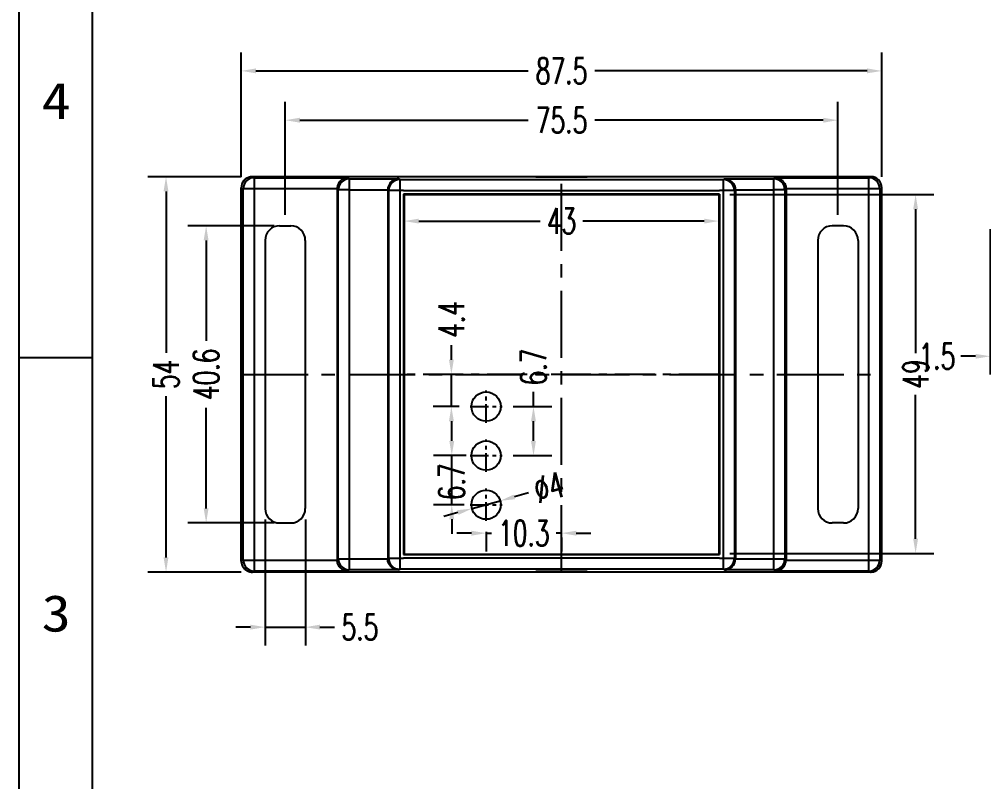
# Model space of a CAD drawing. Header units: millimetres. Extents: x -10223 to -9803, y 6946 to 7837.
# Drawn here: x -10223 to -10091.3, y 7098 to 7202.2 of the extents above; entities that cross this region are included whole.
import ezdxf
from ezdxf.enums import TextEntityAlignment as Align

# ---------------------------------------------------------------- set-up
doc = ezdxf.new("R2010")
doc.units = ezdxf.units.MM
doc.linetypes.add('CENTER', pattern=[50.8, 31.75, -6.35, 6.35, -6.35])
doc.layers.add('dim', color=3, linetype='Continuous')
doc.styles.add('romans', font='romans.shx', dxfattribs={"width": 0.67, "bigfont": 'fangsong.shx'})
doc.styles.add('TEXTSTYLE_0', font='txt', dxfattribs={"width": 0.8})
doc.dimstyles.new('MSTD', dxfattribs={"dimtxt": 3.5, "dimasz": 2, "dimexe": 2.5, "dimexo": 1.5, "dimgap": 1, "dimtad": 0, "dimdsep": 46, "dimtxsty": 'romans', "dimcen": 0, "dimclrd": 5, "dimclre": 5, "dimclrt": 3, "dimadec": 1, "dimazin": 0, "dimtfac": 0.5, "dimtmove": 0, "dimatfit": 3, "dimfxl": 1, "dimarcsym": 0})

# ---------------------------------------------------------------- blocks, each defined once
blk = doc.blocks.new('*D112')
at = {"layer": 'Defpoints', "color": 0}
for p in [(-10127.44, 7178.2), (-10127.44, 7129.19), (-10100.57, 7129.19)]:
    blk.add_point(p, dxfattribs=at)
at = {"layer": 'dim', "color": 5, "lineweight": -2}
for p, q in [((-10125.94, 7178.2), (-10098.07, 7178.2)), ((-10100.57, 7176.2), (-10100.57, 7156.54)), ((-10100.57, 7131.19), (-10100.57, 7150.85)), ((-10125.94, 7129.19), (-10098.07, 7129.19))]:
    blk.add_line(p, q, dxfattribs=at)
at = {"layer": 'dim', "color": 5}
for points in [[(-10100.9, 7176.2), (-10100.24, 7176.2), (-10100.57, 7178.2)], [(-10100.9, 7131.19), (-10100.24, 7131.19), (-10100.57, 7129.19)]]:
    blk.add_solid(points, dxfattribs=at)
at = {"layer": 'dim', "color": 3, "insert": (-10100.57, 7153.69), "char_height": 3.5, "attachment_point": 5, "rotation": 90, "style": 'romans'}
blk.add_mtext('49', dxfattribs=at)
blk = doc.blocks.new('*D113')
at = {"layer": 'Defpoints', "color": 0}
for p in [(-10170.44, 7178.2), (-10127.44, 7178.2), (-10127.44, 7174.59)]:
    blk.add_point(p, dxfattribs=at)
at = {"layer": 'dim', "color": 5, "lineweight": -2}
for p, q in [((-10170.44, 7176.7), (-10170.44, 7172.09)), ((-10127.44, 7176.7), (-10127.44, 7172.09)), ((-10168.44, 7174.59), (-10151.84, 7174.59)), ((-10129.44, 7174.59), (-10146.04, 7174.59))]:
    blk.add_line(p, q, dxfattribs=at)
at = {"layer": 'dim', "color": 5}
for points in [[(-10168.44, 7174.92), (-10168.44, 7174.25), (-10170.44, 7174.59)], [(-10129.44, 7174.92), (-10129.44, 7174.25), (-10127.44, 7174.59)]]:
    blk.add_solid(points, dxfattribs=at)
at = {"layer": 'dim', "color": 3, "insert": (-10148.94, 7174.59), "char_height": 3.5, "attachment_point": 5, "style": 'romans'}
blk.add_mtext('43', dxfattribs=at)
blk = doc.blocks.new('*D114')
at = {"layer": 'Defpoints', "color": 0}
for p in [(-10090.37, 7174.99), (-10088.87, 7174.99), (-10090.37, 7156.12)]:
    blk.add_point(p, dxfattribs=at)
at = {"layer": 'dim', "color": 5, "lineweight": -2}
for p, q in [((-10090.37, 7173.49), (-10090.37, 7153.62)), ((-10088.87, 7173.49), (-10088.87, 7153.62)), ((-10092.37, 7156.12), (-10094.37, 7156.12)), ((-10088.87, 7156.12), (-10090.37, 7156.12)), ((-10086.87, 7156.12), (-10084.87, 7156.12))]:
    blk.add_line(p, q, dxfattribs=at)
at = {"layer": 'dim', "color": 5}
for points in [[(-10092.37, 7156.45), (-10092.37, 7155.79), (-10090.37, 7156.12)], [(-10086.87, 7156.45), (-10086.87, 7155.79), (-10088.87, 7156.12)]]:
    blk.add_solid(points, dxfattribs=at)
at = {"layer": 'dim', "color": 3, "insert": (-10097.65, 7156.12), "char_height": 3.5, "attachment_point": 5, "style": 'romans'}
blk.add_mtext('1.5', dxfattribs=at)
blk = doc.blocks.new('*D120')
at = {"layer": 'Defpoints', "color": 0}
for p in [(-10191.19, 7180.65), (-10202.97, 7126.65), (-10191.19, 7126.65)]:
    blk.add_point(p, dxfattribs=at)
at = {"layer": 'dim', "color": 5, "lineweight": -2}
for p, q in [((-10192.69, 7180.65), (-10205.47, 7180.65)), ((-10202.97, 7178.65), (-10202.97, 7156.6)), ((-10202.97, 7128.65), (-10202.97, 7150.69)), ((-10192.69, 7126.65), (-10205.47, 7126.65))]:
    blk.add_line(p, q, dxfattribs=at)
at = {"layer": 'dim', "color": 5}
for points in [[(-10203.31, 7178.65), (-10202.64, 7178.65), (-10202.97, 7180.65)], [(-10203.31, 7128.65), (-10202.64, 7128.65), (-10202.97, 7126.65)]]:
    blk.add_solid(points, dxfattribs=at)
at = {"layer": 'dim', "color": 3, "insert": (-10202.97, 7153.65), "char_height": 3.5, "attachment_point": 5, "rotation": 90, "style": 'romans'}
blk.add_mtext('54', dxfattribs=at)
blk = doc.blocks.new('*D121')
at = {"layer": 'Defpoints', "color": 0}
for p in [(-10105.19, 7195.1), (-10192.69, 7179.15), (-10105.19, 7179.15)]:
    blk.add_point(p, dxfattribs=at)
at = {"layer": 'dim', "color": 5, "lineweight": -2}
for p, q in [((-10192.69, 7180.65), (-10192.69, 7197.6)), ((-10105.19, 7180.65), (-10105.19, 7197.6)), ((-10190.69, 7195.1), (-10153.51, 7195.1)), ((-10107.19, 7195.1), (-10144.37, 7195.1))]:
    blk.add_line(p, q, dxfattribs=at)
at = {"layer": 'dim', "color": 5}
for points in [[(-10190.69, 7195.44), (-10190.69, 7194.77), (-10192.69, 7195.1)], [(-10107.19, 7195.44), (-10107.19, 7194.77), (-10105.19, 7195.1)]]:
    blk.add_solid(points, dxfattribs=at)
at = {"layer": 'dim', "color": 3, "insert": (-10148.94, 7195.1), "char_height": 3.5, "attachment_point": 5, "style": 'romans'}
blk.add_mtext('87.5', dxfattribs=at)
blk = doc.blocks.new('SUN_6HWZ35TKXU86YGHH1AY77V3D6FJ')
at = {"color": 7, "linetype": 'Continuous'}
for p, q in [((-420, 0), (-420, 297)), ((-410, 10), (-410, 287)), ((-420, 210), (-410, 210))]:
    blk.add_line(p, q, dxfattribs=at)
at = {"color": 2, "linetype": 'Continuous', "style": 'TEXTSTYLE_0', "width": 1.2}
for s, p, p2 in [('4', (-416.95, 242.54), (-412.95, 242.54)), ('3', (-416.95, 172.54), (-412.95, 172.54))]:
    blk.add_text(s, height=5, dxfattribs=at).set_placement(p, p2, align=Align.FIT)
blk = doc.blocks.new('*D90')
at = {"layer": 'Defpoints', "color": 0}
for p in [(-10186.69, 7173.95), (-10197.49, 7133.35), (-10186.69, 7133.35)]:
    blk.add_point(p, dxfattribs=at)
at = {"layer": 'dim', "color": 5, "lineweight": -2}
for p, q in [((-10188.19, 7173.95), (-10199.99, 7173.95)), ((-10197.49, 7171.95), (-10197.49, 7158.22)), ((-10197.49, 7135.35), (-10197.49, 7149.07)), ((-10188.19, 7133.35), (-10199.99, 7133.35))]:
    blk.add_line(p, q, dxfattribs=at)
at = {"layer": 'dim', "color": 5}
for points in [[(-10197.83, 7171.95), (-10197.16, 7171.95), (-10197.49, 7173.95)], [(-10197.83, 7135.35), (-10197.16, 7135.35), (-10197.49, 7133.35)]]:
    blk.add_solid(points, dxfattribs=at)
at = {"layer": 'dim', "color": 3, "insert": (-10197.49, 7153.65), "char_height": 3.5, "attachment_point": 5, "rotation": 90, "style": 'romans'}
blk.add_mtext('40.6', dxfattribs=at)
blk = doc.blocks.new('*D91')
at = {"layer": 'Defpoints', "color": 0}
for p in [(-10111.19, 7188.37), (-10186.69, 7173.95), (-10111.19, 7173.95)]:
    blk.add_point(p, dxfattribs=at)
at = {"layer": 'dim', "color": 5, "lineweight": -2}
for p, q in [((-10186.69, 7175.45), (-10186.69, 7190.87)), ((-10111.19, 7175.45), (-10111.19, 7190.87)), ((-10184.69, 7188.37), (-10153.51, 7188.37)), ((-10113.19, 7188.37), (-10144.37, 7188.37))]:
    blk.add_line(p, q, dxfattribs=at)
at = {"layer": 'dim', "color": 5}
for points in [[(-10184.69, 7188.7), (-10184.69, 7188.03), (-10186.69, 7188.37)], [(-10113.19, 7188.7), (-10113.19, 7188.03), (-10111.19, 7188.37)]]:
    blk.add_solid(points, dxfattribs=at)
at = {"layer": 'dim', "color": 3, "insert": (-10148.94, 7188.37), "char_height": 3.5, "attachment_point": 5, "style": 'romans'}
blk.add_mtext('75.5', dxfattribs=at)
blk = doc.blocks.new('*D92')
at = {"layer": 'Defpoints', "color": 0}
for p in [(-10189.44, 7135.34), (-10183.94, 7135.34), (-10183.94, 7119.12)]:
    blk.add_point(p, dxfattribs=at)
at = {"layer": 'dim', "color": 5, "lineweight": -2}
for p, q in [((-10189.44, 7133.84), (-10189.44, 7116.62)), ((-10183.94, 7133.84), (-10183.94, 7116.62)), ((-10191.44, 7119.12), (-10193.44, 7119.12)), ((-10189.44, 7119.12), (-10183.94, 7119.12)), ((-10181.94, 7119.12), (-10179.94, 7119.12))]:
    blk.add_line(p, q, dxfattribs=at)
at = {"layer": 'dim', "color": 5}
for points in [[(-10191.44, 7119.46), (-10191.44, 7118.79), (-10189.44, 7119.12)], [(-10181.94, 7119.46), (-10181.94, 7118.79), (-10183.94, 7119.12)]]:
    blk.add_solid(points, dxfattribs=at)
at = {"layer": 'dim', "color": 3, "insert": (-10176.48, 7119.12), "char_height": 3.5, "attachment_point": 5, "style": 'romans'}
blk.add_mtext('5.5', dxfattribs=at)
blk = doc.blocks.new('*D144')
at = {"layer": 'Defpoints', "color": 0}
for p in [(-10159.24, 7133.65), (-10148.94, 7132.88), (-10148.94, 7131.96)]:
    blk.add_point(p, dxfattribs=at)
at = {"layer": 'dim', "color": 5, "lineweight": -2}
for p, q in [((-10161.24, 7131.96), (-10163.24, 7131.96)), ((-10159.24, 7132.15), (-10159.24, 7129.46)), ((-10159.24, 7131.96), (-10158.5, 7131.96)), ((-10148.94, 7131.96), (-10149.68, 7131.96)), ((-10146.94, 7131.96), (-10144.94, 7131.96)), ((-10148.94, 7131.38), (-10148.94, 7129.46))]:
    blk.add_line(p, q, dxfattribs=at)
at = {"layer": 'dim', "color": 5}
for points in [[(-10161.24, 7132.29), (-10161.24, 7131.62), (-10159.24, 7131.96)], [(-10146.94, 7132.29), (-10146.94, 7131.62), (-10148.94, 7131.96)]]:
    blk.add_solid(points, dxfattribs=at)
at = {"layer": 'dim', "color": 3, "insert": (-10154.09, 7131.96), "char_height": 3.5, "attachment_point": 5, "style": 'romans'}
blk.add_mtext('10.3', dxfattribs=at)
blk = doc.blocks.new('*D145')
at = {"layer": 'Defpoints', "color": 0}
for p in [(-10163.93, 7142.55), (-10160.48, 7142.55), (-10160.76, 7135.85)]:
    blk.add_point(p, dxfattribs=at)
at = {"layer": 'dim', "color": 5, "lineweight": -2}
for p, q in [((-10163.93, 7144.55), (-10163.93, 7146.55)), ((-10161.98, 7142.55), (-10166.43, 7142.55)), ((-10163.93, 7135.85), (-10163.93, 7142.55)), ((-10162.26, 7135.85), (-10166.43, 7135.85)), ((-10163.93, 7133.85), (-10163.93, 7131.85))]:
    blk.add_line(p, q, dxfattribs=at)
at = {"layer": 'dim', "color": 5}
for points in [[(-10164.27, 7144.55), (-10163.6, 7144.55), (-10163.93, 7142.55)], [(-10164.27, 7133.85), (-10163.6, 7133.85), (-10163.93, 7135.85)]]:
    blk.add_solid(points, dxfattribs=at)
at = {"layer": 'dim', "color": 3, "insert": (-10163.93, 7138.97), "char_height": 3.5, "attachment_point": 5, "rotation": 90, "style": 'romans'}
blk.add_mtext('6.7', dxfattribs=at)
blk = doc.blocks.new('*D146')
at = {"layer": 'Defpoints', "color": 0}
for p in [(-10157.04, 7149.25), (-10152.77, 7149.25), (-10157.04, 7142.55)]:
    blk.add_point(p, dxfattribs=at)
at = {"layer": 'dim', "color": 5, "lineweight": -2}
for p, q in [((-10152.77, 7149.25), (-10152.77, 7151.25)), ((-10155.54, 7149.25), (-10150.27, 7149.25)), ((-10152.77, 7144.55), (-10152.77, 7147.25)), ((-10155.54, 7142.55), (-10150.27, 7142.55))]:
    blk.add_line(p, q, dxfattribs=at)
at = {"layer": 'dim', "color": 5}
for points in [[(-10153.11, 7147.25), (-10152.44, 7147.25), (-10152.77, 7149.25)], [(-10153.11, 7144.55), (-10152.44, 7144.55), (-10152.77, 7142.55)]]:
    blk.add_solid(points, dxfattribs=at)
at = {"layer": 'dim', "color": 3, "insert": (-10152.77, 7154.65), "char_height": 3.5, "attachment_point": 5, "rotation": 90, "style": 'romans'}
blk.add_mtext('6.7', dxfattribs=at)
blk = doc.blocks.new('*D147')
at = {"layer": 'Defpoints', "color": 0}
for p in [(-10163.99, 7153.65), (-10161.93, 7153.65), (-10161.44, 7149.25)]:
    blk.add_point(p, dxfattribs=at)
at = {"layer": 'dim', "color": 5, "lineweight": -2}
for p, q in [((-10163.99, 7155.65), (-10163.99, 7157.65)), ((-10163.43, 7153.65), (-10166.49, 7153.65)), ((-10163.99, 7149.25), (-10163.99, 7153.65)), ((-10162.94, 7149.25), (-10166.49, 7149.25)), ((-10163.99, 7147.25), (-10163.99, 7145.25))]:
    blk.add_line(p, q, dxfattribs=at)
at = {"layer": 'dim', "color": 5}
for points in [[(-10164.32, 7155.65), (-10163.65, 7155.65), (-10163.99, 7153.65)], [(-10164.32, 7147.25), (-10163.65, 7147.25), (-10163.99, 7149.25)]]:
    blk.add_solid(points, dxfattribs=at)
at = {"layer": 'dim', "color": 3, "insert": (-10163.99, 7161.16), "char_height": 3.5, "attachment_point": 5, "rotation": 90, "style": 'romans'}
blk.add_mtext('4.4', dxfattribs=at)
blk = doc.blocks.new('*D148')
at = {"layer": 'Defpoints', "color": 0}
for p in [(-10157.31, 7136.38), (-10161.17, 7135.32)]:
    blk.add_point(p, dxfattribs=at)
at = {"layer": 'dim', "color": 5, "lineweight": -2}
for p, q in [((-10153.46, 7137.45), (-10155.38, 7136.91)), ((-10161.17, 7135.32), (-10157.31, 7136.38)), ((-10163.1, 7134.78), (-10165.02, 7134.25))]:
    blk.add_line(p, q, dxfattribs=at)
at = {"layer": 'dim', "color": 5}
for points in [[(-10155.47, 7137.23), (-10155.3, 7136.59), (-10157.31, 7136.38)], [(-10163.18, 7135.1), (-10163.01, 7134.46), (-10161.17, 7135.32)]]:
    blk.add_solid(points, dxfattribs=at)
at = {"layer": 'dim', "color": 3, "insert": (-10150.66, 7138.22), "char_height": 3.5, "attachment_point": 5, "rotation": 15.438, "style": 'romans'}
blk.add_mtext('∅4', dxfattribs=at)

msp = doc.modelspace()

# ---------------------------------------------------------------- linework, layer by layer
at = {"color": 7, "linetype": 'Continuous'}
for p, q in [((-10106.69, 7180.648), (-10191.19, 7180.648)), ((-10190.917, 7180.512), (-10191.19, 7180.648)), ((-10190.917, 7180.512), (-10178.12, 7180.512)), ((-10190.917, 7180.512), (-10190.917, 7126.784)), ((-10177.953, 7180.345), (-10178.12, 7180.512)), ((-10152.44, 7180.617), (-10145.44, 7180.617)), ((-10152.44, 7180.593), (-10152.44, 7180.617)), ((-10145.44, 7180.593), (-10152.44, 7180.593)), ((-10145.44, 7180.617), (-10145.44, 7180.593)), ((-10119.76, 7180.512), (-10119.927, 7180.345)), ((-10119.76, 7180.512), (-10106.962, 7180.512)), ((-10106.69, 7180.648), (-10106.962, 7180.512)), ((-10106.962, 7126.784), (-10106.962, 7180.512)), ((-10177.953, 7180.345), (-10171.216, 7180.345)), ((-10177.953, 7180.345), (-10177.953, 7178.844)), ((-10171.05, 7180.262), (-10171.216, 7180.345)), ((-10171.05, 7180.262), (-10126.83, 7180.262)), ((-10171.05, 7180.262), (-10171.05, 7127.034)), ((-10126.664, 7180.345), (-10126.83, 7180.262)), ((-10126.83, 7127.034), (-10126.83, 7180.262)), ((-10126.664, 7180.345), (-10119.927, 7180.345)), ((-10119.927, 7126.951), (-10119.927, 7180.345)), ((-10192.69, 7179.148), (-10192.417, 7179.012)), ((-10192.69, 7128.148), (-10192.69, 7179.148)), ((-10190.917, 7179.012), (-10192.417, 7179.012)), ((-10192.417, 7128.284), (-10192.417, 7179.012)), ((-10179.607, 7179.009), (-10190.917, 7179.009)), ((-10179.607, 7179.009), (-10179.607, 7128.287)), ((-10179.607, 7179.008), (-10179.453, 7178.845)), ((-10177.953, 7178.845), (-10179.453, 7178.845)), ((-10179.453, 7128.451), (-10179.453, 7178.845)), ((-10177.953, 7178.843), (-10172.69, 7178.843)), ((-10177.953, 7178.843), (-10177.953, 7128.454)), ((-10172.69, 7178.843), (-10172.69, 7128.454)), ((-10172.69, 7178.842), (-10172.55, 7178.762)), ((-10171.05, 7178.762), (-10172.55, 7178.762)), ((-10172.55, 7128.534), (-10172.55, 7178.762)), ((-10170.519, 7178.768), (-10171.05, 7178.768)), ((-10127.361, 7178.274), (-10170.519, 7178.274)), ((-10170.44, 7178.196), (-10170.519, 7178.274)), ((-10170.519, 7178.268), (-10170.519, 7129.028)), ((-10170.44, 7178.196), (-10127.44, 7178.196)), ((-10170.44, 7178.196), (-10170.44, 7129.101)), ((-10127.44, 7178.196), (-10127.361, 7178.272)), ((-10127.44, 7178.196), (-10127.44, 7129.101)), ((-10126.83, 7178.768), (-10127.361, 7178.768)), ((-10127.361, 7178.272), (-10127.361, 7129.024)), ((-10125.33, 7178.762), (-10126.83, 7178.762)), ((-10125.33, 7178.762), (-10125.19, 7178.841)), ((-10125.33, 7178.762), (-10125.33, 7128.534)), ((-10125.19, 7178.843), (-10119.927, 7178.843)), ((-10125.19, 7178.841), (-10125.19, 7128.455)), ((-10118.427, 7178.845), (-10119.927, 7178.845)), ((-10118.427, 7178.845), (-10118.273, 7179.008)), ((-10118.427, 7178.845), (-10118.427, 7128.451)), ((-10106.962, 7179.009), (-10118.273, 7179.009)), ((-10118.273, 7179.008), (-10118.273, 7128.288)), ((-10105.463, 7179.012), (-10106.962, 7179.012)), ((-10105.463, 7179.012), (-10105.19, 7179.148)), ((-10105.463, 7179.012), (-10105.463, 7128.284)), ((-10105.19, 7128.148), (-10105.19, 7179.148)), ((-10192.505, 7175.556), (-10192.69, 7175.648)), ((-10192.505, 7175.556), (-10192.505, 7131.741)), ((-10105.375, 7175.556), (-10105.19, 7175.648)), ((-10105.375, 7175.556), (-10105.375, 7131.741)), ((-10192.505, 7131.741), (-10192.69, 7131.648)), ((-10105.375, 7131.741), (-10105.19, 7131.648)), ((-10192.417, 7128.284), (-10192.69, 7128.148)), ((-10192.417, 7128.284), (-10190.917, 7128.284)), ((-10190.917, 7128.287), (-10179.607, 7128.287)), ((-10179.453, 7128.451), (-10179.607, 7128.288)), ((-10179.453, 7128.451), (-10177.953, 7128.451)), ((-10177.953, 7128.454), (-10172.69, 7128.454)), ((-10177.953, 7128.452), (-10177.953, 7126.951)), ((-10172.55, 7128.534), (-10172.69, 7128.455)), ((-10172.55, 7128.534), (-10171.05, 7128.534)), ((-10171.05, 7128.528), (-10170.519, 7128.528)), ((-10170.44, 7129.101), (-10170.519, 7129.024)), ((-10170.519, 7129.022), (-10127.361, 7129.022)), ((-10170.44, 7129.101), (-10127.44, 7129.101)), ((-10127.44, 7129.101), (-10127.361, 7129.022)), ((-10127.361, 7128.528), (-10126.83, 7128.528)), ((-10126.83, 7128.534), (-10125.33, 7128.534)), ((-10125.19, 7128.455), (-10125.33, 7128.534)), ((-10125.19, 7128.454), (-10119.927, 7128.454)), ((-10119.927, 7128.451), (-10118.427, 7128.451)), ((-10118.273, 7128.288), (-10118.427, 7128.451)), ((-10118.273, 7128.287), (-10106.962, 7128.287)), ((-10106.962, 7128.284), (-10105.463, 7128.284)), ((-10105.19, 7128.148), (-10105.463, 7128.284)), ((-10191.19, 7126.648), (-10190.917, 7126.784)), ((-10106.69, 7126.648), (-10191.19, 7126.648)), ((-10178.12, 7126.784), (-10190.917, 7126.784)), ((-10178.12, 7126.784), (-10177.953, 7126.951)), ((-10171.216, 7126.951), (-10177.953, 7126.951)), ((-10171.216, 7126.951), (-10171.05, 7127.034)), ((-10126.83, 7127.034), (-10171.05, 7127.034)), ((-10152.44, 7126.703), (-10152.44, 7126.68)), ((-10145.44, 7126.703), (-10152.44, 7126.703)), ((-10152.44, 7126.68), (-10145.44, 7126.68)), ((-10145.44, 7126.68), (-10145.44, 7126.703)), ((-10126.83, 7127.034), (-10126.664, 7126.951)), ((-10119.927, 7126.951), (-10126.664, 7126.951)), ((-10119.927, 7126.951), (-10119.76, 7126.784)), ((-10106.962, 7126.784), (-10119.76, 7126.784)), ((-10106.962, 7126.784), (-10106.69, 7126.648))]:
    msp.add_line(p, q, dxfattribs=at)
at = {"color": 1, "linetype": 'CENTER', "ltscale": 0.288}
for p, q in [((-10148.94, 7126.648), (-10148.94, 7180.648)), ((-10192.69, 7153.648), (-10105.19, 7153.648))]:
    msp.add_line(p, q, dxfattribs=at)
at = {"color": 1, "linetype": 'CENTER', "ltscale": 0.08}
for p, q in [((-10159.24, 7147.048), (-10159.24, 7151.448)), ((-10161.44, 7149.248), (-10157.04, 7149.248)), ((-10159.24, 7140.348), (-10159.24, 7144.748)), ((-10161.44, 7142.548), (-10157.04, 7142.548)), ((-10159.24, 7133.648), (-10159.24, 7138.048)), ((-10161.44, 7135.848), (-10157.04, 7135.848))]:
    msp.add_line(p, q, dxfattribs=at)
at = {"color": 0}
for centre in [(-10159.24, 7149.248), (-10159.24, 7142.548), (-10159.24, 7135.848)]:
    msp.add_circle(centre, 2, dxfattribs=at)
at = {"color": 7, "linetype": 'Continuous'}
for centre, radius, start, end in [((-10191.19, 7179.148), 1.5, 99.96909, 180.0005), ((-10190.917, 7179.012), 1.5, 90.01306, 179.99374), ((-10191.189, 7179.145), 1.503, 90.0257, 99.98933), ((-10106.963, 7179.012), 1.5, 0.00745, 89.98576), ((-10106.69, 7179.148), 1.5, 0, 71.97496), ((-10177.953, 7178.845), 1.5, 90.00545, 179.99477), ((-10171.05, 7178.762), 1.5, 90.01334, 179.99374), ((-10126.83, 7178.762), 1.5, 0.00745, 89.98542), ((-10119.927, 7178.845), 1.5, 0.00527, 89.99544), ((-10191.208, 7128.148), 1.482, 180.00217, 182.35746), ((-10191.19, 7128.148), 1.499, 180, 251.981), ((-10191.182, 7128.149), 1.508, 182.37297, 197.98111), ((-10190.917, 7128.285), 1.5, 180.00742, 269.98578), ((-10177.953, 7128.451), 1.5, 180.00523, 269.99455), ((-10171.05, 7128.534), 1.5, 180.00742, 269.9855), ((-10126.83, 7128.534), 1.5, 270.01341, 359.99372), ((-10119.927, 7128.451), 1.5, 270.00523, 359.99477), ((-10106.963, 7128.284), 1.5, 270.01308, 359.99372), ((-10106.69, 7128.148), 1.5, 273.88435, 0), ((-10191.194, 7128.145), 1.495, 211.40524, 216.02285), ((-10191.186, 7128.152), 1.506, 216.04635, 233.95948), ((-10191.193, 7128.143), 1.494, 233.98161, 237.62231), ((-10191.189, 7128.156), 1.508, 252.02341, 269.95932)]:
    msp.add_arc(centre, radius, start, end, dxfattribs=at)
for centre, major_axis, start_param, end_param in [((-10106.69, 7179.148), (1.342, 0.671), -0.4635329, 1.1071146), ((-10106.69, 7128.148), (1.342, -0.671), -1.1071146, 0.4635329)]:
    msp.add_ellipse(centre, major_axis=major_axis, ratio=0.9998096, start_param=start_param, end_param=end_param, dxfattribs=at)
for points, start_tangent, end_tangent in [([(-10178.12, 7180.512), (-10178.567, 7180.438), (-10178.895, 7180.285), (-10179.22, 7180.011), (-10179.426, 7179.72), (-10179.565, 7179.349), (-10179.606, 7179.009)], (-0.9999612, -0.0088059), (-0.0061352, -0.9999812)), ([(-10119.76, 7180.512), (-10119.313, 7180.438), (-10118.985, 7180.285), (-10118.66, 7180.011), (-10118.455, 7179.72), (-10118.314, 7179.349), (-10118.273, 7179.008)], (0.9999613, -0.0088027), (0.0061352, -0.9999812)), ([(-10171.216, 7180.345), (-10171.658, 7180.272), (-10171.984, 7180.119), (-10172.306, 7179.845), (-10172.51, 7179.553), (-10172.649, 7179.182), (-10172.69, 7178.842)], (-0.9999606, -0.0088786), (-0.0061284, -0.9999812)), ([(-10126.664, 7180.345), (-10126.221, 7180.272), (-10125.896, 7180.119), (-10125.573, 7179.845), (-10125.37, 7179.553), (-10125.23, 7179.182), (-10125.19, 7178.841)], (0.9999606, -0.0088798), (0.0061123, -0.9999813)), ([(-10178.12, 7126.784), (-10178.567, 7126.858), (-10178.895, 7127.011), (-10179.22, 7127.286), (-10179.424, 7127.576), (-10179.566, 7127.947), (-10179.607, 7128.288)], (-0.9999612, 0.0088059), (-0.0061352, 0.9999812)), ([(-10171.216, 7126.951), (-10171.658, 7127.024), (-10171.984, 7127.177), (-10172.306, 7127.452), (-10172.509, 7127.743), (-10172.649, 7128.114), (-10172.69, 7128.455)], (-0.9999606, 0.0088786), (-0.0061284, 0.9999812)), ([(-10126.664, 7126.951), (-10126.221, 7127.024), (-10125.896, 7127.177), (-10125.574, 7127.451), (-10125.369, 7127.743), (-10125.231, 7128.114), (-10125.19, 7128.455)], (0.9999606, 0.0088798), (0.0061123, 0.9999813)), ([(-10119.76, 7126.784), (-10119.312, 7126.858), (-10118.985, 7127.011), (-10118.66, 7127.285), (-10118.454, 7127.576), (-10118.315, 7127.948), (-10118.273, 7128.287)], (0.9999613, 0.0088027), (0.0061352, 0.9999812))]:
    msp.add_spline(points, degree=3, dxfattribs=dict(at, start_tangent=start_tangent, end_tangent=end_tangent))
at = {"layer": 'dim'}
for p, q in [((-10170.519, 7178.768), (-10127.361, 7178.768)), ((-10187.451, 7173.947), (-10185.931, 7173.947)), ((-10110.428, 7173.947), (-10111.948, 7173.947)), ((-10189.441, 7171.957), (-10189.441, 7135.339)), ((-10183.941, 7171.957), (-10183.941, 7135.339)), ((-10113.938, 7171.957), (-10113.938, 7135.339)), ((-10108.438, 7171.957), (-10108.438, 7135.339)), ((-10187.451, 7133.349), (-10185.931, 7133.349)), ((-10110.428, 7133.349), (-10111.948, 7133.349)), ((-10127.361, 7128.528), (-10170.519, 7128.528))]:
    msp.add_line(p, q, dxfattribs=at)
at = {"layer": 'dim', "color": 1, "linetype": 'CENTER', "ltscale": 0.172}
msp.add_line((-10127.44, 7153.648), (-10170.44, 7153.648), dxfattribs=at)
at = {"layer": 'dim'}
for centre, start, end in [((-10187.451, 7171.957), 90, 180), ((-10185.931, 7171.957), 0, 90), ((-10111.948, 7171.957), 90, 180), ((-10110.428, 7171.957), 0, 90), ((-10187.451, 7135.339), 180, 270), ((-10185.931, 7135.339), 270, 0), ((-10111.948, 7135.339), 180, 270), ((-10110.428, 7135.339), 270, 0)]:
    msp.add_arc(centre, 1.99, start, end, dxfattribs=at)

# ---------------------------------------------------------------- block references
msp.add_blockref('SUN_6HWZ35TKXU86YGHH1AY77V3D6FJ', (-9803.018, 6945.974), dxfattribs=at)

# ---------------------------------------------------------------- dimensions: what is measured, and where the dimension line sits
for base, p1, p2, picture, middle in [((-10105.19, 7195.104), (-10192.69, 7179.148), (-10105.19, 7179.148), '*D121', (-10148.94, 7195.104)), ((-10111.188, 7188.368), (-10186.691, 7173.947), (-10111.188, 7173.947), '*D91', (-10148.94, 7188.368)), ((-10127.44, 7174.586), (-10170.44, 7178.196), (-10127.44, 7178.196), '*D113', (-10148.94, 7174.586)), ((-10183.941, 7119.123), (-10189.441, 7135.339), (-10183.941, 7135.339), '*D92', (-10176.485, 7119.123))]:
    dim = msp.add_linear_dim(base=base, p1=p1, p2=p2, dimstyle='MSTD', dxfattribs=at)
    dim.commit()
    dim.dimension.update_dxf_attribs({"geometry": picture, "text_midpoint": middle})
for base, p1, p2, picture, middle in [((-10202.975, 7126.648), (-10191.19, 7180.648), (-10191.19, 7126.648), '*D120', (-10202.975, 7153.648)), ((-10100.5709, 7129.1907), (-10127.4398, 7178.1956), (-10127.4398, 7129.1907), '*D112', (-10100.5709, 7153.6931)), ((-10197.495, 7133.349), (-10186.691, 7173.947), (-10186.691, 7133.349), '*D90', (-10197.495, 7153.648))]:
    dim = msp.add_linear_dim(base=base, p1=p1, p2=p2, angle=90, dimstyle='MSTD', dxfattribs=at)
    dim.commit()
    dim.dimension.update_dxf_attribs({"geometry": picture, "text_midpoint": middle})
dim = msp.add_linear_dim(base=(-10090.366, 7156.119), p1=(-10088.866, 7174.99), p2=(-10090.366, 7174.99), dimstyle='MSTD', dxfattribs=at)
dim.commit()
dim.dimension.update_dxf_attribs({"geometry": '*D114', "text_midpoint": (-10097.655, 7156.119), "dimtype": 160})
for base, p1, p2, picture, middle in [((-10163.988, 7153.648), (-10161.44, 7149.248), (-10161.932, 7153.648), '*D147', (-10163.988, 7161.161)), ((-10152.775, 7149.248), (-10157.04, 7142.548), (-10157.04, 7149.248), '*D146', (-10152.775, 7154.649))]:
    dim = msp.add_linear_dim(base=base, p1=p1, p2=p2, angle=90, dimstyle='MSTD', override={"dimdec": 1, "dimtdec": 1, "dimfxl": 2}, dxfattribs=at)
    dim.commit()
    dim.dimension.update_dxf_attribs({"geometry": picture, "text_midpoint": middle})
dim = msp.add_linear_dim(base=(-10163.933, 7142.548), p1=(-10160.762, 7135.848), p2=(-10160.476, 7142.548), angle=90, dimstyle='MSTD', override={"dimdec": 1, "dimtdec": 1, "dimfxl": 2}, dxfattribs=at)
dim.commit()
dim.dimension.update_dxf_attribs({"geometry": '*D145', "text_midpoint": (-10163.933, 7138.966), "dimtype": 160})
dim = msp.add_diameter_dim_2p(p1=(-10161.168, 7135.316), p2=(-10157.312, 7136.381), dimstyle='MSTD', override={"dimdec": 1, "dimtdec": 1, "dimfxl": 2}, dxfattribs=at)
dim.commit()
dim.dimension.update_dxf_attribs({"geometry": '*D148', "text_midpoint": (-10150.663, 7138.217)})
dim = msp.add_linear_dim(base=(-10148.94, 7131.956), p1=(-10159.24, 7133.648), p2=(-10148.94, 7132.883), dimstyle='MSTD', override={"dimdec": 1, "dimtdec": 1, "dimfxl": 2}, dxfattribs=at)
dim.commit()
dim.dimension.update_dxf_attribs({"geometry": '*D144', "text_midpoint": (-10154.09, 7131.956)})

doc.saveas('drawing.dxf')
